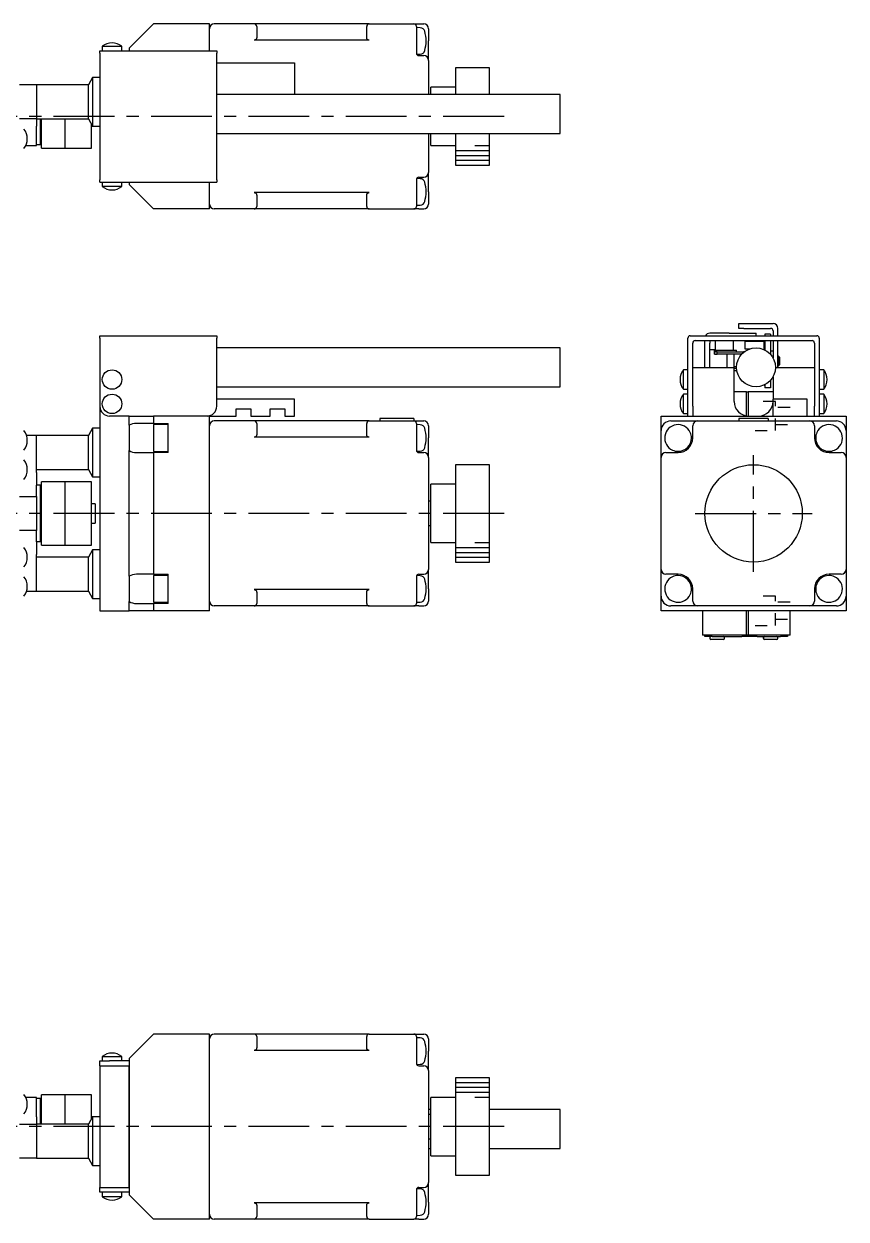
# Model space of a CAD drawing. Extents: x 56 to 595, y 17 to 332.
# Drawn here: x 175.1 to 344, y 86 to 331.5 of the extents above; entities that cross this region are included whole.
import ezdxf

# ---------------------------------------------------------------- set-up
doc = ezdxf.new("R2010")
doc.units = 0
doc.header["$LTSCALE"] = 10
doc.linetypes.add('CENTER', pattern=[2, 1.25, -0.25, 0.25, -0.25])
doc.linetypes.add('DOT', pattern=[0.5, 0.25, -0.25])
for name, color, linetype in [('1', 7, 'CONTINUOUS'), ('11', 7, 'CONTINUOUS'), ('2', 7, 'CONTINUOUS')]:
    doc.layers.add(name, color=color, linetype=linetype)

msp = doc.modelspace()

# ---------------------------------------------------------------- linework, layer by layer
at = {"layer": '1', "color": 7, "linetype": 'CONTINUOUS'}
for p, q in [((201.750001, 331.5), (196.750001, 326.5)), ((213.250001, 331.5), (201.750001, 331.5)), ((213.250001, 326), (213.250001, 331.5)), ((222.450001, 331.5), (214.250001, 331.5)), ((246.050001, 331.5), (222.450001, 331.5)), ((246.050001, 331.5), (255.250001, 331.5)), ((255.250001, 331.5), (256.250001, 331.5)), ((256.250001, 331.5), (257.250001, 331.5)), ((222.950001, 331), (222.950001, 329.5)), ((222.950001, 329.5), (222.950001, 328.648232)), ((245.550001, 329.5), (245.550001, 331)), ((245.550001, 328.648232), (245.550001, 329.5)), ((255.750001, 331), (255.750001, 329.5)), ((256.553724, 330.707879), (255.750001, 330.75)), ((255.750001, 329.5), (255.750001, 325.414214)), ((258.250001, 330.5), (258.250001, 328)), ((191.250001, 326.897999), (195.250001, 326.897999)), ((191.250001, 326.897999), (191.250001, 326)), ((195.250001, 326), (195.250001, 326.897999)), ((222.474535, 328.148835), (222.450001, 328.148232)), ((246.050001, 328.148232), (222.450001, 328.148232)), ((222.49901, 328.15064), (222.474535, 328.148835)), ((222.523366, 328.153644), (222.49901, 328.15064)), ((222.547546, 328.15784), (222.523366, 328.153644)), ((222.571491, 328.163217), (222.547546, 328.15784)), ((222.595143, 328.169762), (222.571491, 328.163217)), ((222.618446, 328.17746), (222.595143, 328.169762)), ((222.641343, 328.186293), (222.618446, 328.17746)), ((222.663779, 328.196238), (222.641343, 328.186293)), ((222.685699, 328.207272), (222.663779, 328.196238)), ((222.707052, 328.219368), (222.685699, 328.207272)), ((222.727786, 328.232497), (222.707052, 328.219368)), ((222.747851, 328.246629), (222.727786, 328.232497)), ((222.767198, 328.261727), (222.747851, 328.246629)), ((222.78578, 328.277757), (222.767198, 328.261727)), ((222.803554, 328.294679), (222.78578, 328.277757)), ((222.820477, 328.312453), (222.803554, 328.294679)), ((222.836506, 328.331036), (222.820477, 328.312453)), ((222.851605, 328.350383), (222.836506, 328.331036)), ((222.865736, 328.370447), (222.851605, 328.350383)), ((222.878865, 328.391181), (222.865736, 328.370447)), ((222.890962, 328.412534), (222.878865, 328.391181)), ((222.901996, 328.434455), (222.890962, 328.412534)), ((222.911941, 328.456891), (222.901996, 328.434455)), ((222.920773, 328.479787), (222.911941, 328.456891)), ((222.928471, 328.50309), (222.920773, 328.479787)), ((222.935017, 328.526742), (222.928471, 328.50309)), ((222.940394, 328.550687), (222.935017, 328.526742)), ((222.944589, 328.574867), (222.940394, 328.550687)), ((222.947593, 328.599224), (222.944589, 328.574867)), ((222.949399, 328.623698), (222.947593, 328.599224)), ((222.950001, 328.648232), (222.949399, 328.623698)), ((245.550603, 328.623698), (245.550001, 328.648232)), ((245.552409, 328.599224), (245.550603, 328.623698)), ((245.555413, 328.574867), (245.552409, 328.599224)), ((245.559608, 328.550687), (245.555413, 328.574867)), ((245.564985, 328.526742), (245.559608, 328.550687)), ((245.571531, 328.50309), (245.564985, 328.526742)), ((245.579229, 328.479787), (245.571531, 328.50309)), ((245.588061, 328.456891), (245.579229, 328.479787)), ((245.598006, 328.434455), (245.588061, 328.456891)), ((245.60904, 328.412534), (245.598006, 328.434455)), ((245.621137, 328.391181), (245.60904, 328.412534)), ((245.634266, 328.370447), (245.621137, 328.391181)), ((245.648397, 328.350383), (245.634266, 328.370447)), ((245.663496, 328.331036), (245.648397, 328.350383)), ((245.679525, 328.312453), (245.663496, 328.331036)), ((245.696448, 328.294679), (245.679525, 328.312453)), ((245.714222, 328.277757), (245.696448, 328.294679)), ((245.732804, 328.261727), (245.714222, 328.277757)), ((245.752151, 328.246629), (245.732804, 328.261727)), ((245.772216, 328.232497), (245.752151, 328.246629)), ((245.79295, 328.219368), (245.772216, 328.232497)), ((245.814303, 328.207272), (245.79295, 328.219368)), ((245.836223, 328.196238), (245.814303, 328.207272)), ((245.858659, 328.186293), (245.836223, 328.196238)), ((245.881556, 328.17746), (245.858659, 328.186293)), ((245.904859, 328.169762), (245.881556, 328.17746)), ((245.928511, 328.163217), (245.904859, 328.169762)), ((245.952456, 328.15784), (245.928511, 328.163217)), ((245.976636, 328.153644), (245.952456, 328.15784)), ((246.000992, 328.15064), (245.976636, 328.153644)), ((246.025467, 328.148835), (246.000992, 328.15064)), ((246.050001, 328.148232), (246.025467, 328.148835)), ((258.250001, 324), (258.250001, 328)), ((190.750001, 326), (214.750001, 326)), ((190.750001, 325.5), (190.750001, 326)), ((190.750001, 325.5), (190.750001, 299.5)), ((196.750001, 326.5), (196.750001, 326)), ((214.750001, 326), (214.750001, 325.5)), ((214.750001, 299.5), (214.750001, 325.5)), ((255.815038, 325.253408), (256.553724, 325.292121)), ((256.250001, 325), (257.250001, 325)), ((214.750001, 323.5), (230.750001, 323.5)), ((230.750001, 323.5), (230.750001, 317)), ((258.250001, 324), (258.250001, 317)), ((263.750001, 322.5), (263.750001, 317)), ((270.750001, 322.5), (263.750001, 322.5)), ((270.750001, 317), (270.750001, 322.5)), ((189.250001, 320.5), (188.383976, 319)), ((189.250001, 320.5), (189.250001, 310.5)), ((190.750001, 320.5), (189.250001, 320.5)), ((177.750001, 319), (174.250001, 319)), ((177.750001, 319), (177.750001, 315.5)), ((188.383976, 319), (177.750001, 319)), ((188.383976, 312), (188.383976, 319)), ((285.249999, 317), (214.750001, 317)), ((258.750001, 317), (258.750001, 318.5)), ((263.750001, 318.5), (258.750001, 318.5)), ((285.249999, 313), (285.249999, 317)), ((177.750001, 315.5), (177.750001, 312)), ((177.750001, 312), (174.250001, 312)), ((177.750001, 312), (177.750001, 310.5)), ((177.750001, 312), (188.383976, 312)), ((178.550001, 306.700338), (178.550001, 312)), ((178.550001, 312), (178.550001, 308.090257)), ((178.750001, 306), (178.750001, 312)), ((183.550001, 312), (183.550001, 306)), ((183.550001, 312), (183.550001, 306)), ((188.383976, 312), (189.250001, 310.5)), ((285.249999, 309), (285.249999, 313)), ((177.750001, 306.5), (177.750001, 310.5)), ((189.050001, 306), (189.050001, 310.84641)), ((189.050001, 310.5), (189.250001, 310.5)), ((189.250001, 310.5), (190.750001, 310.5)), ((178.550001, 306.7), (178.550001, 309)), ((178.550001, 309), (178.550001, 308.09)), ((178.550001, 309), (178.750001, 309)), ((214.750001, 309), (285.249999, 309)), ((258.250001, 309), (258.250001, 301)), ((258.750001, 306.5), (258.750001, 309)), ((263.750001, 309), (263.750001, 302.5)), ((270.750001, 302.5), (270.750001, 309)), ((175.5275, 306.5), (177.750001, 306.5)), ((177.750001, 306.7), (178.550001, 306.7)), ((178.550001, 306.7), (178.550001, 306.700338)), ((178.750001, 306), (183.550001, 306)), ((183.550001, 306), (189.050001, 306)), ((258.750001, 306.5), (263.750001, 306.5)), ((263.750001, 302.5), (270.750001, 302.5)), ((255.750001, 299.585786), (255.750001, 295.5)), ((256.553724, 299.707879), (255.815038, 299.746592)), ((256.250001, 300), (257.250001, 300)), ((258.250001, 297), (258.250001, 301)), ((190.750001, 299), (190.750001, 299.5)), ((190.750001, 299), (214.750001, 299)), ((191.250001, 299), (191.250001, 298.102001)), ((195.250001, 298.102001), (191.250001, 298.102001)), ((195.250001, 298.102001), (195.250001, 299)), ((196.750001, 299), (196.750001, 298.5)), ((196.750001, 298.5), (201.750001, 293.5)), ((213.250001, 293.5), (213.250001, 299)), ((214.750001, 299.5), (214.750001, 299)), ((246.050001, 296.851768), (222.450001, 296.851768)), ((222.450001, 296.851768), (222.474535, 296.851165)), ((222.474535, 296.851165), (222.49901, 296.84936)), ((222.49901, 296.84936), (222.523366, 296.846356)), ((222.523366, 296.846356), (222.547546, 296.84216)), ((222.547546, 296.84216), (222.571491, 296.836783)), ((222.571491, 296.836783), (222.595143, 296.830238)), ((222.595143, 296.830238), (222.618446, 296.82254)), ((222.618446, 296.82254), (222.641343, 296.813707)), ((222.641343, 296.813707), (222.663779, 296.803762)), ((222.663779, 296.803762), (222.685699, 296.792728)), ((222.685699, 296.792728), (222.707052, 296.780632)), ((222.707052, 296.780632), (222.727786, 296.767503)), ((222.727786, 296.767503), (222.747851, 296.753371)), ((222.747851, 296.753371), (222.767198, 296.738273)), ((222.767198, 296.738273), (222.78578, 296.722243)), ((222.78578, 296.722243), (222.803554, 296.705321)), ((222.803554, 296.705321), (222.820477, 296.687547)), ((222.820477, 296.687547), (222.836506, 296.668964)), ((222.836506, 296.668964), (222.851605, 296.649617)), ((222.851605, 296.649617), (222.865736, 296.629553)), ((222.865736, 296.629553), (222.878865, 296.608819)), ((222.878865, 296.608819), (222.890962, 296.587466)), ((222.890962, 296.587466), (222.901996, 296.565545)), ((222.901996, 296.565545), (222.911941, 296.543109)), ((222.911941, 296.543109), (222.920773, 296.520213)), ((222.920773, 296.520213), (222.928471, 296.49691)), ((222.928471, 296.49691), (222.935017, 296.473258)), ((222.935017, 296.473258), (222.940394, 296.449313)), ((222.940394, 296.449313), (222.944589, 296.425133)), ((222.944589, 296.425133), (222.947593, 296.400776)), ((222.947593, 296.400776), (222.949399, 296.376302)), ((222.949399, 296.376302), (222.950001, 296.351768)), ((222.950001, 296.351768), (222.950001, 295.5)), ((222.950001, 295.5), (222.950001, 294)), ((245.550001, 296.351768), (245.550603, 296.376302)), ((245.550001, 295.5), (245.550001, 296.351768)), ((245.550001, 294), (245.550001, 295.5)), ((245.550603, 296.376302), (245.552409, 296.400776)), ((245.552409, 296.400776), (245.555413, 296.425133)), ((245.555413, 296.425133), (245.559608, 296.449313)), ((245.559608, 296.449313), (245.564985, 296.473258)), ((245.564985, 296.473258), (245.571531, 296.49691)), ((245.571531, 296.49691), (245.579229, 296.520213)), ((245.579229, 296.520213), (245.588061, 296.543109)), ((245.588061, 296.543109), (245.598006, 296.565545)), ((245.598006, 296.565545), (245.60904, 296.587466)), ((245.60904, 296.587466), (245.621137, 296.608819)), ((245.621137, 296.608819), (245.634266, 296.629553)), ((245.634266, 296.629553), (245.648397, 296.649617)), ((245.648397, 296.649617), (245.663496, 296.668964)), ((245.663496, 296.668964), (245.679525, 296.687547)), ((245.679525, 296.687547), (245.696448, 296.705321)), ((245.696448, 296.705321), (245.714222, 296.722243)), ((245.714222, 296.722243), (245.732804, 296.738273)), ((245.732804, 296.738273), (245.752151, 296.753371)), ((245.752151, 296.753371), (245.772216, 296.767503)), ((245.772216, 296.767503), (245.79295, 296.780632)), ((245.79295, 296.780632), (245.814303, 296.792728)), ((245.814303, 296.792728), (245.836223, 296.803762)), ((245.836223, 296.803762), (245.858659, 296.813707)), ((245.858659, 296.813707), (245.881556, 296.82254)), ((245.881556, 296.82254), (245.904859, 296.830238)), ((245.904859, 296.830238), (245.928511, 296.836783)), ((245.928511, 296.836783), (245.952456, 296.84216)), ((245.952456, 296.84216), (245.976636, 296.846356)), ((245.976636, 296.846356), (246.000992, 296.84936)), ((246.000992, 296.84936), (246.025467, 296.851165)), ((246.025467, 296.851165), (246.050001, 296.851768)), ((255.750001, 295.5), (255.750001, 294)), ((258.250001, 297), (258.250001, 294.5)), ((213.250001, 293.5), (201.750001, 293.5)), ((222.450001, 293.5), (214.250001, 293.5)), ((246.050001, 293.5), (222.450001, 293.5)), ((246.050001, 293.5), (255.250001, 293.5)), ((256.250001, 293.5), (255.250001, 293.5)), ((255.750001, 294.25), (256.553724, 294.292121)), ((256.250001, 293.5), (257.250001, 293.5)), ((320.011627, 267.95), (316, 267.95)), ((320.011627, 267.95), (321.909028, 267.95)), ((321.909028, 267.95), (325.5, 267.95)), ((322, 268.95), (322, 269.95)), ((322, 269.95), (323, 269.95)), ((323, 268.95), (322, 268.95)), ((323, 269.95), (329, 269.95)), ((323, 268.95), (328.5, 268.95)), ((325.5, 267.45), (325.5, 267.95)), ((328.5, 267.75), (327.3, 267.75)), ((327.3, 267.75), (327.3, 267.45)), ((328.5, 267.75), (328.5, 267.45)), ((329, 268.45), (329, 267.95)), ((329, 267.95), (329, 267.45)), ((330, 267.95), (330, 268.95)), ((330, 267.45), (330, 267.95)), ((190.750001, 267.45), (214.750001, 267.45)), ((190.750001, 266.95), (190.750001, 267.45)), ((190.750001, 266.95), (190.750001, 252.95)), ((214.750001, 267.45), (214.750001, 266.95)), ((214.750001, 252.95), (214.750001, 266.95)), ((311.5, 252.95), (311.5, 266.95)), ((312, 267.45), (338, 267.45)), ((312.5, 252.95), (312.5, 265.95)), ((313, 266.45), (337, 266.45)), ((315, 260.95), (315, 266.45)), ((316, 260.95), (316, 265.95)), ((317.1, 266.45), (317.1, 264.45)), ((320.9, 264.45), (320.9, 266.45)), ((323.2, 266.25), (323.2, 264.75)), ((327.2, 266.25), (323.2, 266.25)), ((327.2, 266.25), (327.2, 266.45)), ((327.2, 264.571193), (327.2, 266.25)), ((327.3, 265.25), (327.2, 265.25)), ((327.3, 266.45), (327.3, 264.522534)), ((328.5, 266.45), (328.5, 263.596171)), ((329, 266.45), (329, 262.886911)), ((330, 260.95), (330, 266.45)), ((337.5, 265.95), (337.5, 252.95)), ((338.5, 266.95), (338.5, 252.95)), ((285.249999, 264.950419), (214.750001, 264.950419)), ((285.249999, 256.950419), (285.249999, 264.950419)), ((316, 264.65), (317, 264.65)), ((317, 263.65), (317, 264.65)), ((317, 264.45), (321.5, 264.45)), ((317.000135, 263.65), (317, 263.65)), ((317.000135, 264.15), (317.000135, 263.65)), ((317.500147, 264.15), (317.000135, 264.15)), ((317.000135, 263.65), (317.500147, 263.65)), ((317.500147, 263.65), (317.500147, 264.15)), ((317.500147, 264.15), (322.954192, 264.15)), ((322.548345, 263.65), (317.500147, 263.65)), ((319.589384, 260.95), (319.589384, 263.65)), ((321, 260.95), (321, 263.65)), ((321.5, 264.15), (321.5, 264.45)), ((322.954192, 264.15), (322.954192, 264.035685)), ((323.099441, 264.15), (322.954192, 264.15)), ((323.2, 264.75), (324.249725, 264.75)), ((329, 264.25), (328.5, 264.25)), ((330.1, 263.25), (330, 263.25)), ((330.3, 263.05), (330.1, 263.25)), ((330.1, 261.25), (330.1, 263.25)), ((330.3, 263.05), (330.3, 261.45)), ((310.602001, 258.45), (310.602001, 260.45)), ((311.5, 260.45), (310.602001, 260.45)), ((312.5, 260.95), (321, 260.95)), ((321.5, 261.05), (321, 261.05)), ((321, 253.95), (321, 260.95)), ((321.5, 260.75), (321, 260.75)), ((321.561801, 260.25), (321, 260.25)), ((321.5, 260.95042), (321.5, 261.05)), ((321.5, 260.75), (321.5, 260.95042)), ((321.5, 260.75), (321.505024, 260.75)), ((329.5, 260.95), (337.5, 260.95)), ((330, 261.25), (330.1, 261.25)), ((330.1, 261.25), (330.3, 261.45)), ((339.397999, 260.45), (338.5, 260.45)), ((339.397999, 260.45), (339.397999, 256.45)), ((310.602001, 256.45), (310.602001, 258.45)), ((328.5, 258.304668), (328.5, 256.75)), ((329, 259.013928), (329, 254.45)), ((214.750001, 256.950419), (285.249999, 256.950419)), ((310.602001, 256.45), (311.5, 256.45)), ((310.602001, 253.45), (310.602001, 255.45)), ((311.5, 255.45), (310.602001, 255.45)), ((323.545441, 255.95), (321, 255.95)), ((323.545441, 255.95), (323.860778, 255.95)), ((323.545441, 250.984637), (323.545441, 255.95)), ((323.860778, 255.95), (323.860778, 250.953232)), ((329, 255.95), (323.860778, 255.95)), ((327.2, 257.329646), (327.2, 257.25)), ((327.3, 257.25), (327.2, 257.25)), ((327.3, 257.378305), (327.3, 256.75)), ((328.5, 256.75), (327.3, 256.75)), ((338.5, 256.45), (339.397999, 256.45)), ((339.397999, 255.45), (338.5, 255.45)), ((339.397999, 255.45), (339.397999, 251.45)), ((190.750001, 252.95), (190.750001, 210.95)), ((230.750001, 254.45), (214.750001, 254.45)), ((230.750001, 250.95), (230.750001, 254.45)), ((310.602001, 251.45), (310.602001, 253.45)), ((311.5, 250.95), (311.5, 252.95)), ((312.5, 252.95), (312.5, 250.95)), ((329, 250.95), (329, 254.45)), ((336, 254.45), (329, 254.45)), ((336, 250.95), (336, 254.45)), ((337.5, 250.95), (337.5, 252.95)), ((338.5, 252.95), (338.5, 250.95)), ((196.750001, 250.95), (192.750001, 250.95)), ((196.750001, 249.048076), (196.750001, 250.95)), ((196.750001, 250.95), (201.750001, 250.95)), ((201.750001, 250.95), (201.750001, 249.45)), ((213.250001, 250.95), (201.750001, 250.95)), ((213.250001, 210.95), (213.250001, 250.95)), ((213.250001, 250.95), (218.750001, 250.95)), ((218.750001, 252.45), (221.750001, 252.45)), ((218.750001, 250.95), (218.750001, 252.45)), ((221.750001, 252.45), (221.750001, 250.95)), ((221.750001, 250.95), (225.750001, 250.95)), ((225.750001, 252.45), (228.750001, 252.45)), ((225.750001, 250.95), (225.750001, 252.45)), ((228.750001, 252.45), (228.750001, 250.95)), ((228.750001, 250.95), (230.750001, 250.95)), ((248.250001, 250.45), (248.250001, 249.95)), ((255.250001, 250.45), (248.250001, 250.45)), ((255.250001, 250.45), (255.250001, 249.95)), ((306, 250.95), (329, 250.95)), ((306, 247.95), (306, 250.95)), ((310.602001, 251.45), (311.5, 251.45)), ((322, 250.45), (322, 249.95)), ((328, 250.45), (322, 250.45)), ((328, 250.45), (328, 249.95)), ((329, 250.95), (336, 250.95)), ((336, 250.95), (344, 250.95)), ((338.5, 251.45), (339.397999, 251.45)), ((344, 250.95), (344, 247.95)), ((189.250001, 248.45), (188.383976, 246.95)), ((189.250001, 248.45), (189.250001, 243.45)), ((190.750001, 248.45), (189.250001, 248.45)), ((196.750001, 249.048076), (196.750001, 246.45)), ((201.750001, 249.45), (198.250001, 249.45)), ((201.750001, 249.45), (204.750001, 249.45)), ((201.750001, 249.2), (201.750001, 246.45)), ((201.750001, 249.2), (201.750001, 243.7)), ((204.750001, 249.2), (201.750001, 249.2)), ((204.750001, 243.45), (204.750001, 249.45)), ((222.450001, 249.95), (214.250001, 249.95)), ((246.050001, 249.95), (222.450001, 249.95)), ((222.950001, 249.45), (222.950001, 247.95)), ((245.550001, 247.95), (245.550001, 249.45)), ((246.050001, 249.95), (255.250001, 249.95)), ((255.250001, 249.95), (256.250001, 249.95)), ((255.750001, 249.45), (255.750001, 247.95)), ((256.553724, 249.157879), (255.750001, 249.2)), ((256.250001, 249.95), (257.250001, 249.95)), ((258.250001, 248.95), (258.250001, 246.45)), ((308, 249.95), (312.085786, 249.95)), ((308, 249.95), (309.351768, 249.95)), ((312.085786, 249.95), (313.5, 249.95)), ((312.5, 246.45), (312.5, 248.95)), ((313.5, 249.95), (336.5, 249.95)), ((336.5, 249.95), (337.914214, 249.95)), ((337.5, 248.95), (337.5, 246.45)), ((337.914214, 249.95), (342, 249.95)), ((340.648232, 249.95), (342, 249.95)), ((177.750001, 246.95), (175.689738, 246.95)), ((177.750001, 243.45), (177.750001, 246.95)), ((188.383976, 246.95), (177.750001, 246.95)), ((188.383976, 239.95), (188.383976, 246.95)), ((196.750001, 246.45), (196.750001, 243.851924)), ((201.750001, 246.45), (201.750001, 243.7)), ((222.474535, 246.598835), (222.450001, 246.598232)), ((246.050001, 246.598232), (222.450001, 246.598232)), ((222.49901, 246.60064), (222.474535, 246.598835)), ((222.523366, 246.603644), (222.49901, 246.60064)), ((222.547546, 246.60784), (222.523366, 246.603644)), ((222.571491, 246.613217), (222.547546, 246.60784)), ((222.595143, 246.619762), (222.571491, 246.613217)), ((222.618446, 246.62746), (222.595143, 246.619762)), ((222.641343, 246.636293), (222.618446, 246.62746)), ((222.663779, 246.646238), (222.641343, 246.636293)), ((222.685699, 246.657272), (222.663779, 246.646238)), ((222.707052, 246.669368), (222.685699, 246.657272)), ((222.727786, 246.682497), (222.707052, 246.669368)), ((222.747851, 246.696629), (222.727786, 246.682497)), ((222.767198, 246.711727), (222.747851, 246.696629)), ((222.78578, 246.727757), (222.767198, 246.711727)), ((222.803554, 246.744679), (222.78578, 246.727757)), ((222.820477, 246.762453), (222.803554, 246.744679)), ((222.836506, 246.781036), (222.820477, 246.762453)), ((222.851605, 246.800383), (222.836506, 246.781036)), ((222.865736, 246.820447), (222.851605, 246.800383)), ((222.878865, 246.841181), (222.865736, 246.820447)), ((222.890962, 246.862534), (222.878865, 246.841181)), ((222.901996, 246.884455), (222.890962, 246.862534)), ((222.911941, 246.906891), (222.901996, 246.884455)), ((222.920773, 246.929787), (222.911941, 246.906891)), ((222.928471, 246.95309), (222.920773, 246.929787)), ((222.935017, 246.976742), (222.928471, 246.95309)), ((222.940394, 247.000687), (222.935017, 246.976742)), ((222.944589, 247.024867), (222.940394, 247.000687)), ((222.947593, 247.049224), (222.944589, 247.024867)), ((222.949399, 247.073698), (222.947593, 247.049224)), ((222.950001, 247.098232), (222.949399, 247.073698)), ((222.950001, 247.95), (222.950001, 247.098232)), ((245.550001, 247.098232), (245.550001, 247.95)), ((245.550603, 247.073698), (245.550001, 247.098232)), ((245.552409, 247.049224), (245.550603, 247.073698)), ((245.555413, 247.024867), (245.552409, 247.049224)), ((245.559608, 247.000687), (245.555413, 247.024867)), ((245.564985, 246.976742), (245.559608, 247.000687)), ((245.571531, 246.95309), (245.564985, 246.976742)), ((245.579229, 246.929787), (245.571531, 246.95309)), ((245.588061, 246.906891), (245.579229, 246.929787)), ((245.598006, 246.884455), (245.588061, 246.906891)), ((245.60904, 246.862534), (245.598006, 246.884455)), ((245.621137, 246.841181), (245.60904, 246.862534)), ((245.634266, 246.820447), (245.621137, 246.841181)), ((245.648397, 246.800383), (245.634266, 246.820447)), ((245.663496, 246.781036), (245.648397, 246.800383)), ((245.679525, 246.762453), (245.663496, 246.781036)), ((245.696448, 246.744679), (245.679525, 246.762453)), ((245.714222, 246.727757), (245.696448, 246.744679)), ((245.732804, 246.711727), (245.714222, 246.727757)), ((245.752151, 246.696629), (245.732804, 246.711727)), ((245.772216, 246.682497), (245.752151, 246.696629)), ((245.79295, 246.669368), (245.772216, 246.682497)), ((245.814303, 246.657272), (245.79295, 246.669368)), ((245.836223, 246.646238), (245.814303, 246.657272)), ((245.858659, 246.636293), (245.836223, 246.646238)), ((245.881556, 246.62746), (245.858659, 246.636293)), ((245.904859, 246.619762), (245.881556, 246.62746)), ((245.928511, 246.613217), (245.904859, 246.619762)), ((245.952456, 246.60784), (245.928511, 246.613217)), ((245.976636, 246.603644), (245.952456, 246.60784)), ((246.000992, 246.60064), (245.976636, 246.603644)), ((246.025467, 246.598835), (246.000992, 246.60064)), ((246.050001, 246.598232), (246.025467, 246.598835)), ((255.750001, 247.95), (255.750001, 243.864214)), ((258.250001, 242.45), (258.250001, 246.45)), ((306, 243.864214), (306, 247.95)), ((306, 246.598232), (306, 247.95)), ((344, 247.95), (344, 243.864214)), ((344, 247.95), (344, 246.598232)), ((177.750001, 239.357477), (177.750001, 243.45)), ((189.250001, 243.45), (189.250001, 238.45)), ((196.750001, 218.048076), (196.750001, 243.851924)), ((198.250001, 243.45), (201.750001, 243.45)), ((201.750001, 243.7), (204.750001, 243.7)), ((201.750001, 243.45), (201.750001, 218.45)), ((204.750001, 243.45), (201.750001, 243.45)), ((255.815038, 243.703408), (256.553724, 243.742121)), ((256.250001, 243.45), (257.250001, 243.45)), ((306, 242.45), (306, 243.864214)), ((307, 243.45), (309.5, 243.45)), ((340.5, 243.45), (343, 243.45)), ((344, 243.864214), (344, 242.45)), ((258.250001, 242.45), (258.250001, 219.45)), ((263.750001, 240.95), (263.750001, 230.95)), ((270.750001, 240.95), (263.750001, 240.95)), ((270.750001, 230.95), (270.750001, 240.95)), ((306, 219.45), (306, 242.45)), ((344, 242.45), (344, 219.45)), ((177.750001, 239.95), (188.383976, 239.95)), ((177.750001, 239.357477), (177.750001, 236.759401)), ((188.383976, 239.95), (189.250001, 238.45)), ((189.250001, 238.45), (190.750001, 238.45)), ((177.750001, 234.45), (177.750001, 236.759401)), ((178.550001, 236.75), (177.750001, 236.75)), ((178.550001, 231.0126), (178.550001, 236.75)), ((178.750001, 224.45), (178.750001, 237.45)), ((183.550001, 237.45), (178.750001, 237.45)), ((183.550001, 237.45), (183.550001, 224.45)), ((183.550001, 237.45), (183.550001, 224.45)), ((189.050001, 237.45), (183.550001, 237.45)), ((189.050001, 224.45), (189.050001, 237.45)), ((258.750001, 230.95), (258.750001, 236.95)), ((263.750001, 236.95), (258.750001, 236.95)), ((174.250001, 234.45), (177.750001, 234.45)), ((177.750001, 234.45), (177.750001, 227.45)), ((178.750001, 234.45), (178.550001, 234.45)), ((258.750001, 233.45), (258.250001, 233.45)), ((178.550001, 225.15), (178.550001, 231.0126)), ((189.750001, 232.95), (189.050001, 232.95)), ((189.750001, 232.95), (189.750001, 228.95)), ((258.750001, 224.95), (258.750001, 230.95)), ((263.750001, 230.95), (263.750001, 220.95)), ((270.750001, 220.95), (270.750001, 230.95)), ((189.050001, 228.95), (189.750001, 228.95)), ((258.250001, 228.45), (258.750001, 228.45)), ((177.750001, 227.45), (174.250001, 227.45)), ((177.750001, 225.140599), (177.750001, 227.45)), ((178.550001, 227.45), (178.750001, 227.45)), ((177.750001, 225.15), (178.550001, 225.15)), ((177.750001, 225.140599), (177.750001, 222.542523)), ((178.750001, 224.45), (183.550001, 224.45)), ((183.550001, 224.45), (189.050001, 224.45)), ((189.250001, 223.45), (188.383976, 221.95)), ((189.250001, 223.45), (189.250001, 218.45)), ((190.750001, 223.45), (189.250001, 223.45)), ((258.750001, 224.95), (263.750001, 224.95)), ((177.750001, 218.45), (177.750001, 222.542523)), ((188.383976, 221.95), (177.750001, 221.95)), ((188.383976, 214.95), (188.383976, 221.95)), ((258.250001, 215.45), (258.250001, 219.45)), ((263.750001, 220.95), (270.750001, 220.95)), ((306, 218.035786), (306, 219.45)), ((344, 219.45), (344, 218.035786)), ((177.750001, 214.95), (177.750001, 218.45)), ((189.250001, 218.45), (189.250001, 213.45)), ((196.750001, 218.048076), (196.750001, 215.45)), ((201.750001, 218.45), (198.250001, 218.45)), ((201.750001, 218.45), (204.750001, 218.45)), ((201.750001, 218.2), (201.750001, 215.45)), ((201.750001, 218.2), (201.750001, 212.7)), ((204.750001, 218.2), (201.750001, 218.2)), ((204.750001, 212.45), (204.750001, 218.45)), ((255.750001, 218.035786), (255.750001, 213.95)), ((256.553724, 218.157879), (255.815038, 218.196592)), ((256.250001, 218.45), (257.250001, 218.45)), ((306, 213.95), (306, 218.035786)), ((309.5, 218.45), (307, 218.45)), ((343, 218.45), (340.5, 218.45)), ((344, 218.035786), (344, 213.95)), ((175.689738, 214.95), (177.750001, 214.95)), ((177.750001, 214.95), (188.383976, 214.95)), ((188.383976, 214.95), (189.250001, 213.45)), ((196.750001, 215.45), (196.750001, 212.851924)), ((201.750001, 215.45), (201.750001, 212.7)), ((246.050001, 215.301768), (222.450001, 215.301768)), ((222.450001, 215.301768), (222.474535, 215.301165)), ((222.474535, 215.301165), (222.49901, 215.29936)), ((222.49901, 215.29936), (222.523366, 215.296356)), ((222.523366, 215.296356), (222.547546, 215.29216)), ((222.547546, 215.29216), (222.571491, 215.286783)), ((222.571491, 215.286783), (222.595143, 215.280238)), ((222.595143, 215.280238), (222.618446, 215.27254)), ((222.618446, 215.27254), (222.641343, 215.263707)), ((222.641343, 215.263707), (222.663779, 215.253762)), ((222.663779, 215.253762), (222.685699, 215.242728)), ((222.685699, 215.242728), (222.707052, 215.230632)), ((222.707052, 215.230632), (222.727786, 215.217503)), ((222.727786, 215.217503), (222.747851, 215.203371)), ((222.747851, 215.203371), (222.767198, 215.188273)), ((222.767198, 215.188273), (222.78578, 215.172243)), ((222.78578, 215.172243), (222.803554, 215.155321)), ((222.803554, 215.155321), (222.820477, 215.137547)), ((222.820477, 215.137547), (222.836506, 215.118964)), ((222.836506, 215.118964), (222.851605, 215.099617)), ((222.851605, 215.099617), (222.865736, 215.079553)), ((222.865736, 215.079553), (222.878865, 215.058819)), ((222.878865, 215.058819), (222.890962, 215.037466)), ((222.890962, 215.037466), (222.901996, 215.015545)), ((222.901996, 215.015545), (222.911941, 214.993109)), ((222.911941, 214.993109), (222.920773, 214.970213)), ((222.920773, 214.970213), (222.928471, 214.94691)), ((222.928471, 214.94691), (222.935017, 214.923258)), ((222.935017, 214.923258), (222.940394, 214.899313)), ((222.940394, 214.899313), (222.944589, 214.875133)), ((222.944589, 214.875133), (222.947593, 214.850776)), ((222.947593, 214.850776), (222.949399, 214.826302)), ((222.949399, 214.826302), (222.950001, 214.801768)), ((222.950001, 214.801768), (222.950001, 213.95)), ((222.950001, 213.95), (222.950001, 212.45)), ((245.550001, 214.801768), (245.550603, 214.826302)), ((245.550001, 213.95), (245.550001, 214.801768)), ((245.550001, 212.45), (245.550001, 213.95)), ((245.550603, 214.826302), (245.552409, 214.850776)), ((245.552409, 214.850776), (245.555413, 214.875133)), ((245.555413, 214.875133), (245.559608, 214.899313)), ((245.559608, 214.899313), (245.564985, 214.923258)), ((245.564985, 214.923258), (245.571531, 214.94691)), ((245.571531, 214.94691), (245.579229, 214.970213)), ((245.579229, 214.970213), (245.588061, 214.993109)), ((245.588061, 214.993109), (245.598006, 215.015545)), ((245.598006, 215.015545), (245.60904, 215.037466)), ((245.60904, 215.037466), (245.621137, 215.058819)), ((245.621137, 215.058819), (245.634266, 215.079553)), ((245.634266, 215.079553), (245.648397, 215.099617)), ((245.648397, 215.099617), (245.663496, 215.118964)), ((245.663496, 215.118964), (245.679525, 215.137547)), ((245.679525, 215.137547), (245.696448, 215.155321)), ((245.696448, 215.155321), (245.714222, 215.172243)), ((245.714222, 215.172243), (245.732804, 215.188273)), ((245.732804, 215.188273), (245.752151, 215.203371)), ((245.752151, 215.203371), (245.772216, 215.217503)), ((245.772216, 215.217503), (245.79295, 215.230632)), ((245.79295, 215.230632), (245.814303, 215.242728)), ((245.814303, 215.242728), (245.836223, 215.253762)), ((245.836223, 215.253762), (245.858659, 215.263707)), ((245.858659, 215.263707), (245.881556, 215.27254)), ((245.881556, 215.27254), (245.904859, 215.280238)), ((245.904859, 215.280238), (245.928511, 215.286783)), ((245.928511, 215.286783), (245.952456, 215.29216)), ((245.952456, 215.29216), (245.976636, 215.296356)), ((245.976636, 215.296356), (246.000992, 215.29936)), ((246.000992, 215.29936), (246.025467, 215.301165)), ((246.025467, 215.301165), (246.050001, 215.301768)), ((255.750001, 213.95), (255.750001, 212.45)), ((258.250001, 215.45), (258.250001, 212.95)), ((306, 213.95), (306, 215.301768)), ((306, 210.95), (306, 213.95)), ((312.5, 212.95), (312.5, 215.45)), ((337.5, 215.45), (337.5, 212.95)), ((344, 215.301768), (344, 213.95)), ((344, 213.95), (344, 210.95)), ((189.250001, 213.45), (190.750001, 213.45)), ((196.750001, 210.95), (196.750001, 212.851924)), ((198.250001, 212.45), (201.750001, 212.45)), ((201.750001, 212.7), (204.750001, 212.7)), ((201.750001, 212.45), (201.750001, 210.95)), ((204.750001, 212.45), (201.750001, 212.45)), ((222.450001, 211.95), (214.250001, 211.95)), ((246.050001, 211.95), (222.450001, 211.95)), ((246.050001, 211.95), (255.250001, 211.95)), ((256.250001, 211.95), (255.250001, 211.95)), ((255.750001, 212.7), (256.553724, 212.742121)), ((256.250001, 211.95), (257.250001, 211.95)), ((312.085786, 211.95), (308, 211.95)), ((309.351768, 211.95), (308, 211.95)), ((313.5, 211.95), (312.085786, 211.95)), ((336.5, 211.95), (313.5, 211.95)), ((337.914214, 211.95), (336.5, 211.95)), ((342, 211.95), (337.914214, 211.95)), ((342, 211.95), (340.648232, 211.95)), ((190.750001, 210.95), (196.750001, 210.95)), ((201.750001, 210.95), (196.750001, 210.95)), ((213.250001, 210.95), (201.750001, 210.95)), ((344, 210.95), (306, 210.95)), ((314.5, 210.95), (314.5, 205.95)), ((323.545441, 205.95), (323.545441, 210.95)), ((323.860778, 210.95), (323.860778, 205.95)), ((332.5, 205.95), (332.5, 210.95)), ((323.545441, 205.95), (314.5, 205.95)), ((315, 205.65), (315, 205.95)), ((316.5, 205.65), (315, 205.65)), ((316, 205.4), (316, 205.3)), ((318.75, 205.05), (316.25, 205.05)), ((316.5, 205.65), (322.600263, 205.65)), ((319, 205.3), (319, 205.4)), ((324.036117, 205.65), (322.600263, 205.65)), ((323.860778, 205.95), (323.545441, 205.95)), ((332.5, 205.95), (323.860778, 205.95)), ((324.229098, 205.65), (324.036117, 205.65)), ((324.229098, 205.95), (324.229098, 205.65)), ((325.729098, 205.65), (324.229098, 205.65)), ((325.729098, 205.65), (330.5, 205.65)), ((327, 205.4), (327, 205.3)), ((329.75, 205.05), (327.25, 205.05)), ((330, 205.3), (330, 205.4)), ((332, 205.65), (330.5, 205.65)), ((332, 205.95), (332, 205.65)), ((201.750001, 124), (196.750001, 119)), ((213.250001, 124), (201.750001, 124)), ((213.250001, 86), (213.250001, 124)), ((222.450001, 124), (214.250001, 124)), ((246.050001, 124), (222.450001, 124)), ((222.950001, 123.5), (222.950001, 122)), ((245.550001, 122), (245.550001, 123.5)), ((246.050001, 124), (255.250001, 124)), ((255.250001, 124), (256.250001, 124)), ((255.750001, 123.5), (255.750001, 122)), ((256.553724, 123.207879), (255.750001, 123.25)), ((256.250001, 124), (257.250001, 124)), ((258.250001, 123), (258.250001, 120.5)), ((222.474535, 120.648835), (222.450001, 120.648232)), ((246.050001, 120.648232), (222.450001, 120.648232)), ((222.49901, 120.65064), (222.474535, 120.648835)), ((222.523366, 120.653644), (222.49901, 120.65064)), ((222.547546, 120.65784), (222.523366, 120.653644)), ((222.571491, 120.663217), (222.547546, 120.65784)), ((222.595143, 120.669762), (222.571491, 120.663217)), ((222.618446, 120.67746), (222.595143, 120.669762)), ((222.641343, 120.686293), (222.618446, 120.67746)), ((222.663779, 120.696238), (222.641343, 120.686293)), ((222.685699, 120.707272), (222.663779, 120.696238)), ((222.707052, 120.719368), (222.685699, 120.707272)), ((222.727786, 120.732497), (222.707052, 120.719368)), ((222.747851, 120.746629), (222.727786, 120.732497)), ((222.767198, 120.761727), (222.747851, 120.746629)), ((222.78578, 120.777757), (222.767198, 120.761727)), ((222.803554, 120.794679), (222.78578, 120.777757)), ((222.820477, 120.812453), (222.803554, 120.794679)), ((222.836506, 120.831036), (222.820477, 120.812453)), ((222.851605, 120.850383), (222.836506, 120.831036)), ((222.865736, 120.870447), (222.851605, 120.850383)), ((222.878865, 120.891181), (222.865736, 120.870447)), ((222.890962, 120.912534), (222.878865, 120.891181)), ((222.901996, 120.934455), (222.890962, 120.912534)), ((222.911941, 120.956891), (222.901996, 120.934455)), ((222.920773, 120.979787), (222.911941, 120.956891)), ((222.928471, 121.00309), (222.920773, 120.979787)), ((222.935017, 121.026742), (222.928471, 121.00309)), ((222.940394, 121.050687), (222.935017, 121.026742)), ((222.944589, 121.074867), (222.940394, 121.050687)), ((222.947593, 121.099224), (222.944589, 121.074867)), ((222.949399, 121.123698), (222.947593, 121.099224)), ((222.950001, 121.148232), (222.949399, 121.123698)), ((222.950001, 122), (222.950001, 121.148232)), ((245.550001, 121.148232), (245.550001, 122)), ((245.550603, 121.123698), (245.550001, 121.148232)), ((245.552409, 121.099224), (245.550603, 121.123698)), ((245.555413, 121.074867), (245.552409, 121.099224)), ((245.559608, 121.050687), (245.555413, 121.074867)), ((245.564985, 121.026742), (245.559608, 121.050687)), ((245.571531, 121.00309), (245.564985, 121.026742)), ((245.579229, 120.979787), (245.571531, 121.00309)), ((245.588061, 120.956891), (245.579229, 120.979787)), ((245.598006, 120.934455), (245.588061, 120.956891)), ((245.60904, 120.912534), (245.598006, 120.934455)), ((245.621137, 120.891181), (245.60904, 120.912534)), ((245.634266, 120.870447), (245.621137, 120.891181)), ((245.648397, 120.850383), (245.634266, 120.870447)), ((245.663496, 120.831036), (245.648397, 120.850383)), ((245.679525, 120.812453), (245.663496, 120.831036)), ((245.696448, 120.794679), (245.679525, 120.812453)), ((245.714222, 120.777757), (245.696448, 120.794679)), ((245.732804, 120.761727), (245.714222, 120.777757)), ((245.752151, 120.746629), (245.732804, 120.761727)), ((245.772216, 120.732497), (245.752151, 120.746629)), ((245.79295, 120.719368), (245.772216, 120.732497)), ((245.814303, 120.707272), (245.79295, 120.719368)), ((245.836223, 120.696238), (245.814303, 120.707272)), ((245.858659, 120.686293), (245.836223, 120.696238)), ((245.881556, 120.67746), (245.858659, 120.686293)), ((245.904859, 120.669762), (245.881556, 120.67746)), ((245.928511, 120.663217), (245.904859, 120.669762)), ((245.952456, 120.65784), (245.928511, 120.663217)), ((245.976636, 120.653644), (245.952456, 120.65784)), ((246.000992, 120.65064), (245.976636, 120.653644)), ((246.025467, 120.648835), (246.000992, 120.65064)), ((246.050001, 120.648232), (246.025467, 120.648835)), ((255.750001, 122), (255.750001, 117.914214)), ((258.250001, 116.5), (258.250001, 120.5)), ((190.750001, 117.5), (190.750001, 118.5)), ((190.750001, 118.5), (192.750001, 118.5)), ((191.250001, 119.397999), (195.250001, 119.397999)), ((191.250001, 119.397999), (191.250001, 118.5)), ((196.750001, 118.5), (192.750001, 118.5)), ((195.250001, 118.5), (195.250001, 119.397999)), ((196.750001, 119), (196.750001, 117.5)), ((190.750001, 117.5), (190.750001, 92.5)), ((190.750001, 117.5), (196.750001, 117.5)), ((196.750001, 92.5), (196.750001, 117.5)), ((196.750001, 117.5), (196.750001, 92.5)), ((255.815038, 117.753408), (256.553724, 117.792121)), ((256.250001, 117.5), (257.250001, 117.5)), ((258.250001, 116.5), (258.250001, 93.5)), ((263.750001, 115), (263.750001, 95)), ((270.750001, 115), (263.750001, 115)), ((270.750001, 95), (270.750001, 115)), ((177.750001, 111), (175.5275, 111)), ((177.750001, 107), (177.750001, 111)), ((178.550001, 110.8), (177.750001, 110.8)), ((178.550001, 105.5), (178.550001, 110.8)), ((183.550001, 111.5), (178.750001, 111.5)), ((178.750001, 105.5), (178.750001, 111.5)), ((183.550001, 111.5), (183.550001, 105.5)), ((183.550001, 111.5), (183.550001, 105.5)), ((189.050001, 111.5), (183.550001, 111.5)), ((189.050001, 106.65359), (189.050001, 111.5)), ((258.750001, 99), (258.750001, 111)), ((263.750001, 111), (258.750001, 111)), ((178.750001, 108.5), (178.550001, 108.5)), ((258.750001, 108.5), (258.250001, 108.5)), ((285.249999, 108.5), (270.750001, 108.5)), ((285.249999, 100.5), (285.249999, 108.5)), ((177.750001, 107), (177.750001, 105.5)), ((189.250001, 107), (188.383976, 105.5)), ((189.250001, 107), (189.050001, 107)), ((189.250001, 107), (189.250001, 97)), ((190.750001, 107), (189.250001, 107)), ((258.750001, 107.5), (258.250001, 107.5)), ((174.250001, 105.5), (177.750001, 105.5)), ((177.750001, 105.5), (177.750001, 102)), ((188.383976, 105.5), (177.750001, 105.5)), ((188.383976, 98.5), (188.383976, 105.5)), ((177.750001, 102), (177.750001, 98.5)), ((258.250001, 102.5), (258.750001, 102.5)), ((177.750001, 98.5), (174.250001, 98.5)), ((177.750001, 98.5), (188.383976, 98.5)), ((188.383976, 98.5), (189.250001, 97)), ((258.250001, 100.5), (258.750001, 100.5)), ((258.750001, 99), (263.750001, 99)), ((270.750001, 100.5), (285.249999, 100.5)), ((189.250001, 97), (190.750001, 97)), ((258.250001, 89.5), (258.250001, 93.5)), ((263.750001, 95), (270.750001, 95)), ((190.750001, 92.5), (196.750001, 92.5)), ((190.750001, 91.5), (190.750001, 92.5)), ((192.750001, 91.5), (190.750001, 91.5)), ((191.250001, 91.5), (191.250001, 90.602001)), ((196.750001, 91.5), (192.750001, 91.5)), ((195.250001, 90.602001), (195.250001, 91.5)), ((196.750001, 92.5), (196.750001, 91)), ((196.750001, 91), (201.750001, 86)), ((255.750001, 92.085786), (255.750001, 88)), ((256.553724, 92.207879), (255.815038, 92.246592)), ((256.250001, 92.5), (257.250001, 92.5)), ((195.250001, 90.602001), (191.250001, 90.602001)), ((246.050001, 89.351768), (222.450001, 89.351768)), ((222.450001, 89.351768), (222.474535, 89.351165)), ((222.474535, 89.351165), (222.49901, 89.34936)), ((222.49901, 89.34936), (222.523366, 89.346356)), ((222.523366, 89.346356), (222.547546, 89.34216)), ((222.547546, 89.34216), (222.571491, 89.336783)), ((222.571491, 89.336783), (222.595143, 89.330238)), ((222.595143, 89.330238), (222.618446, 89.32254)), ((222.618446, 89.32254), (222.641343, 89.313707)), ((222.641343, 89.313707), (222.663779, 89.303762)), ((222.663779, 89.303762), (222.685699, 89.292728)), ((222.685699, 89.292728), (222.707052, 89.280632)), ((222.707052, 89.280632), (222.727786, 89.267503)), ((222.727786, 89.267503), (222.747851, 89.253371)), ((222.747851, 89.253371), (222.767198, 89.238273)), ((222.767198, 89.238273), (222.78578, 89.222243)), ((222.78578, 89.222243), (222.803554, 89.205321)), ((222.803554, 89.205321), (222.820477, 89.187547)), ((222.820477, 89.187547), (222.836506, 89.168964)), ((222.836506, 89.168964), (222.851605, 89.149617)), ((222.851605, 89.149617), (222.865736, 89.129553)), ((222.865736, 89.129553), (222.878865, 89.108819)), ((222.878865, 89.108819), (222.890962, 89.087466)), ((222.890962, 89.087466), (222.901996, 89.065545)), ((222.901996, 89.065545), (222.911941, 89.043109)), ((222.911941, 89.043109), (222.920773, 89.020213)), ((222.920773, 89.020213), (222.928471, 88.99691)), ((222.928471, 88.99691), (222.935017, 88.973258)), ((222.935017, 88.973258), (222.940394, 88.949313)), ((222.940394, 88.949313), (222.944589, 88.925133)), ((222.944589, 88.925133), (222.947593, 88.900776)), ((222.947593, 88.900776), (222.949399, 88.876302)), ((222.949399, 88.876302), (222.950001, 88.851768)), ((222.950001, 88.851768), (222.950001, 88)), ((245.550001, 88.851768), (245.550603, 88.876302)), ((245.550001, 88), (245.550001, 88.851768)), ((245.550603, 88.876302), (245.552409, 88.900776)), ((245.552409, 88.900776), (245.555413, 88.925133)), ((245.555413, 88.925133), (245.559608, 88.949313)), ((245.559608, 88.949313), (245.564985, 88.973258)), ((245.564985, 88.973258), (245.571531, 88.99691)), ((245.571531, 88.99691), (245.579229, 89.020213)), ((245.579229, 89.020213), (245.588061, 89.043109)), ((245.588061, 89.043109), (245.598006, 89.065545)), ((245.598006, 89.065545), (245.60904, 89.087466)), ((245.60904, 89.087466), (245.621137, 89.108819)), ((245.621137, 89.108819), (245.634266, 89.129553)), ((245.634266, 89.129553), (245.648397, 89.149617)), ((245.648397, 89.149617), (245.663496, 89.168964)), ((245.663496, 89.168964), (245.679525, 89.187547)), ((245.679525, 89.187547), (245.696448, 89.205321)), ((245.696448, 89.205321), (245.714222, 89.222243)), ((245.714222, 89.222243), (245.732804, 89.238273)), ((245.732804, 89.238273), (245.752151, 89.253371)), ((245.752151, 89.253371), (245.772216, 89.267503)), ((245.772216, 89.267503), (245.79295, 89.280632)), ((245.79295, 89.280632), (245.814303, 89.292728)), ((245.814303, 89.292728), (245.836223, 89.303762)), ((245.836223, 89.303762), (245.858659, 89.313707)), ((245.858659, 89.313707), (245.881556, 89.32254)), ((245.881556, 89.32254), (245.904859, 89.330238)), ((245.904859, 89.330238), (245.928511, 89.336783)), ((245.928511, 89.336783), (245.952456, 89.34216)), ((245.952456, 89.34216), (245.976636, 89.346356)), ((245.976636, 89.346356), (246.000992, 89.34936)), ((246.000992, 89.34936), (246.025467, 89.351165)), ((246.025467, 89.351165), (246.050001, 89.351768)), ((258.250001, 89.5), (258.250001, 87)), ((213.250001, 86), (201.750001, 86)), ((222.450001, 86), (214.250001, 86)), ((246.050001, 86), (222.450001, 86)), ((222.950001, 88), (222.950001, 86.5)), ((245.550001, 86.5), (245.550001, 88)), ((246.050001, 86), (255.250001, 86)), ((256.250001, 86), (255.250001, 86)), ((255.750001, 88), (255.750001, 86.5)), ((255.750001, 86.75), (256.553724, 86.792121)), ((256.250001, 86), (257.250001, 86))]:
    msp.add_line(p, q, dxfattribs=at)
at = {"layer": '1', "color": 4, "linetype": 'DOT'}
for p, q in [((329.5, 253.95), (325.301561, 253.95)), ((329.5, 247.95), (329.5, 253.95)), ((332.5, 252.7), (329.5, 252.7)), ((329.5, 249.2), (332.5, 249.2)), ((325.301582, 247.95), (329.5, 247.95)), ((329.5, 213.95), (325.301561, 213.95)), ((329.5, 207.95), (329.5, 213.95)), ((332.5, 212.7), (329.5, 212.7)), ((329.5, 209.2), (332.5, 209.2)), ((325.301582, 207.95), (329.5, 207.95))]:
    msp.add_line(p, q, dxfattribs=at)
at = {"layer": '1', "color": 7, "linetype": 'CONTINUOUS'}
for centre, radius in [((325.5, 260.950419), 4), ((193.250001, 258.45), 2), ((193.250001, 253.45), 2), ((325, 230.95), 10)]:
    msp.add_circle(centre, radius, dxfattribs=at)
for centre, radius, start, end in [((214.250001, 330.5), 1, 90, 180), ((222.450001, 331), 0.5, 0, 90), ((246.050001, 331), 0.5, 90, 180), ((255.250001, 331), 0.5, 0, 90), ((257.250001, 330.5), 1, 0, 90), ((256.501389, 329.709249), 1, 16.551336, 87.000028), ((250.750001, 328), 7, 343.448632, 16.551368), ((193.250001, 324.4), 3.2, 51.317813, 128.682187), ((256.250001, 325.5), 0.5, 180, 270), ((256.501389, 326.290751), 1, 272.999972, 343.448664), ((257.250001, 324), 1, 0, 90), ((172.650001, 307.9), 3.2, 321.317813, 38.682187), ((256.250001, 299.5), 0.5, 90, 180), ((256.501389, 298.709249), 1, 16.551336, 87.000028), ((257.250001, 301), 1, 270, 0), ((193.250001, 300.6), 3.2, 231.317813, 270), ((193.250001, 300.6), 3.2, 270, 308.682187), ((250.750001, 297), 7, 343.448632, 16.551368), ((256.501389, 295.290751), 1, 272.999972, 343.448664), ((214.250001, 294.5), 1, 180, 270), ((222.450001, 294), 0.5, 270, 0), ((246.050001, 294), 0.5, 180, 270), ((255.250001, 294), 0.5, 270, 0), ((257.250001, 294.5), 1, 270, 0), ((316, 266.95), 1, 90, 150), ((328.5, 268.45), 0.5, 0, 90), ((329, 268.95), 1, 0, 90), ((312, 266.95), 0.5, 90, 180), ((313, 265.95), 0.5, 90, 180), ((317, 265.95), 1, 150, 180), ((337, 265.95), 0.5, 0, 90), ((338, 266.95), 0.5, 0, 90), ((313.1, 258.45), 3.2, 141.317813, 218.682187), ((336.9, 258.45), 3.2, 0, 38.682187), ((336.9, 258.45), 3.2, 321.317813, 0), ((313.1, 253.45), 3.2, 141.317813, 218.682187), ((336.9, 253.45), 3.2, 0, 38.682187), ((192.750001, 252.95), 2, 180, 270), ((212.750001, 252.95), 2, 270, 0), ((324, 253.95), 3, 180, 270), ((326, 253.95), 3, 270, 0), ((336.9, 253.45), 3.2, 321.317813, 0), ((198.250001, 246.45), 3, 90, 120), ((214.250001, 248.95), 1, 90, 180), ((222.450001, 249.45), 0.5, 0, 90), ((246.050001, 249.45), 0.5, 90, 180), ((255.250001, 249.45), 0.5, 0, 90), ((256.501389, 248.159249), 1, 16.551336, 87.000028), ((257.250001, 248.95), 1, 0, 90), ((250.750001, 246.45), 7, 0, 16.551368), ((308, 247.95), 2, 90, 180), ((309.5, 246.45), 2.75, 24.619977, 245.380023), ((313.5, 248.95), 1, 90, 180), ((336.5, 248.95), 1, 0, 90), ((340.5, 246.45), 2.75, 294.619977, 155.380023), ((342, 247.95), 2, 0, 90), ((172.650001, 245.95), 3.2, 0, 38.682187), ((172.650001, 245.95), 3.2, 321.317813, 0), ((250.750001, 246.45), 7, 343.448632, 0), ((309.5, 246.45), 3, 270, 0), ((309.5, 246.45), 2.746592, 270, 0), ((309.496967, 246.457524), 2.749634, 359.843221, 24.451125), ((340.5, 246.45), 3, 180, 270), ((340.511462, 246.455709), 2.758059, 155.587045, 180.118609), ((340.5, 246.45), 2.746592, 180, 270), ((198.250001, 246.45), 3, 240, 270), ((256.250001, 243.95), 0.5, 180, 270), ((256.501389, 244.740751), 1, 272.999972, 343.448664), ((257.250001, 242.45), 1, 0, 90), ((307, 242.45), 1, 90, 180), ((309.494304, 246.461526), 2.758123, 245.587333, 270.118321), ((340.507509, 246.453104), 2.749706, 269.843544, 294.450802), ((343, 242.45), 1, 0, 90), ((172.650001, 239.95), 3.2, 0, 38.682187), ((172.650001, 239.95), 3.2, 321.317813, 0), ((172.650001, 221.95), 3.2, 0, 38.682187), ((172.650001, 221.95), 3.2, 321.317813, 0), ((257.250001, 219.45), 1, 270, 0), ((307, 219.45), 1, 180, 270), ((343, 219.45), 1, 270, 0), ((172.650001, 215.95), 3.2, 0, 38.682187), ((198.250001, 215.45), 3, 90, 120), ((256.250001, 217.95), 0.5, 90, 180), ((256.501389, 217.159249), 1, 16.551336, 87.000028), ((250.750001, 215.45), 7, 0, 16.551368), ((309.5, 215.45), 2.75, 114.619977, 335.380023), ((309.492476, 215.446967), 2.749634, 89.843221, 114.451125), ((309.5, 215.45), 3, 0, 90), ((309.5, 215.45), 2.746592, 0, 90), ((340.5, 215.45), 3, 90, 180), ((340.5, 215.45), 2.746592, 90, 180), ((340.5, 215.45), 2.75, 204.619977, 65.380023), ((340.505708, 215.438533), 2.758065, 65.587069, 90.118585), ((172.650001, 215.95), 3.2, 321.317813, 0), ((250.750001, 215.45), 7, 343.448632, 0), ((308, 213.95), 2, 180, 270), ((309.488474, 215.444304), 2.758123, 335.587333, 0.118321), ((340.503033, 215.442476), 2.749634, 179.843221, 204.451125), ((342, 213.95), 2, 270, 0), ((198.250001, 215.45), 3, 240, 270), ((214.250001, 212.95), 1, 180, 270), ((222.450001, 212.45), 0.5, 270, 0), ((246.050001, 212.45), 0.5, 180, 270), ((255.250001, 212.45), 0.5, 270, 0), ((256.501389, 213.740751), 1, 272.999972, 343.448664), ((257.250001, 212.95), 1, 270, 0), ((313.5, 212.95), 1, 180, 270), ((336.5, 212.95), 1, 270, 0), ((316.25, 205.4), 0.25, 90, 180), ((316.25, 205.3), 0.25, 180, 270), ((318.75, 205.4), 0.25, 0, 90), ((318.75, 205.3), 0.25, 270, 0), ((327.25, 205.4), 0.25, 90, 180), ((327.25, 205.3), 0.25, 180, 270), ((329.75, 205.4), 0.25, 0, 90), ((329.75, 205.3), 0.25, 270, 0), ((214.250001, 123), 1, 90, 180), ((222.450001, 123.5), 0.5, 0, 90), ((246.050001, 123.5), 0.5, 90, 180), ((255.250001, 123.5), 0.5, 0, 90), ((256.501389, 122.209249), 1, 16.551336, 87.000028), ((257.250001, 123), 1, 0, 90), ((250.750001, 120.5), 7, 343.448632, 16.551368), ((193.250001, 116.9), 3.2, 51.317813, 128.682187), ((256.250001, 118), 0.5, 180, 270), ((256.501389, 118.790751), 1, 272.999972, 343.448664), ((257.250001, 116.5), 1, 0, 90), ((172.650001, 109.6), 3.2, 321.317813, 38.682187), ((257.250001, 93.5), 1, 270, 0), ((256.250001, 92), 0.5, 90, 180), ((256.501389, 91.209249), 1, 16.551336, 87.000028), ((250.750001, 89.5), 7, 343.448632, 16.551368), ((193.250001, 93.1), 3.2, 231.317813, 270), ((193.250001, 93.1), 3.2, 270, 308.682187), ((214.250001, 87), 1, 180, 270), ((222.450001, 86.5), 0.5, 270, 0), ((246.050001, 86.5), 0.5, 180, 270), ((255.250001, 86.5), 0.5, 270, 0), ((256.501389, 87.790751), 1, 272.999972, 343.448664), ((257.250001, 87), 1, 270, 0)]:
    msp.add_arc(centre, radius, start, end, dxfattribs=at)
at = {"layer": '11', "color": 4, "linetype": 'CENTER'}
for p, q in [((273.750001, 312.5), (111.750001, 312.5)), ((325, 218.95), (325, 242.95)), ((273.750001, 230.95), (111.750001, 230.95)), ((313, 230.95), (337, 230.95)), ((273.750001, 105), (111.750001, 105))]:
    msp.add_line(p, q, dxfattribs=at)
at = {"layer": '2', "color": 4, "linetype": 'CONTINUOUS'}
for p, q in [((263.750001, 305.5), (270.750001, 305.5)), ((263.750001, 304.5), (270.750001, 304.5)), ((267.750001, 306.5), (270.750001, 306.5)), ((263.750001, 303.5), (270.750001, 303.5)), ((263.750001, 223.95), (270.750001, 223.95)), ((267.750001, 224.95), (270.750001, 224.95)), ((263.750001, 222.95), (270.750001, 222.95)), ((263.750001, 221.95), (270.750001, 221.95)), ((270.750001, 114), (263.750001, 114)), ((270.750001, 113), (263.750001, 113)), ((270.750001, 112), (263.750001, 112)), ((270.750001, 111), (267.750001, 111))]:
    msp.add_line(p, q, dxfattribs=at)

doc.saveas('drawing.dxf')
